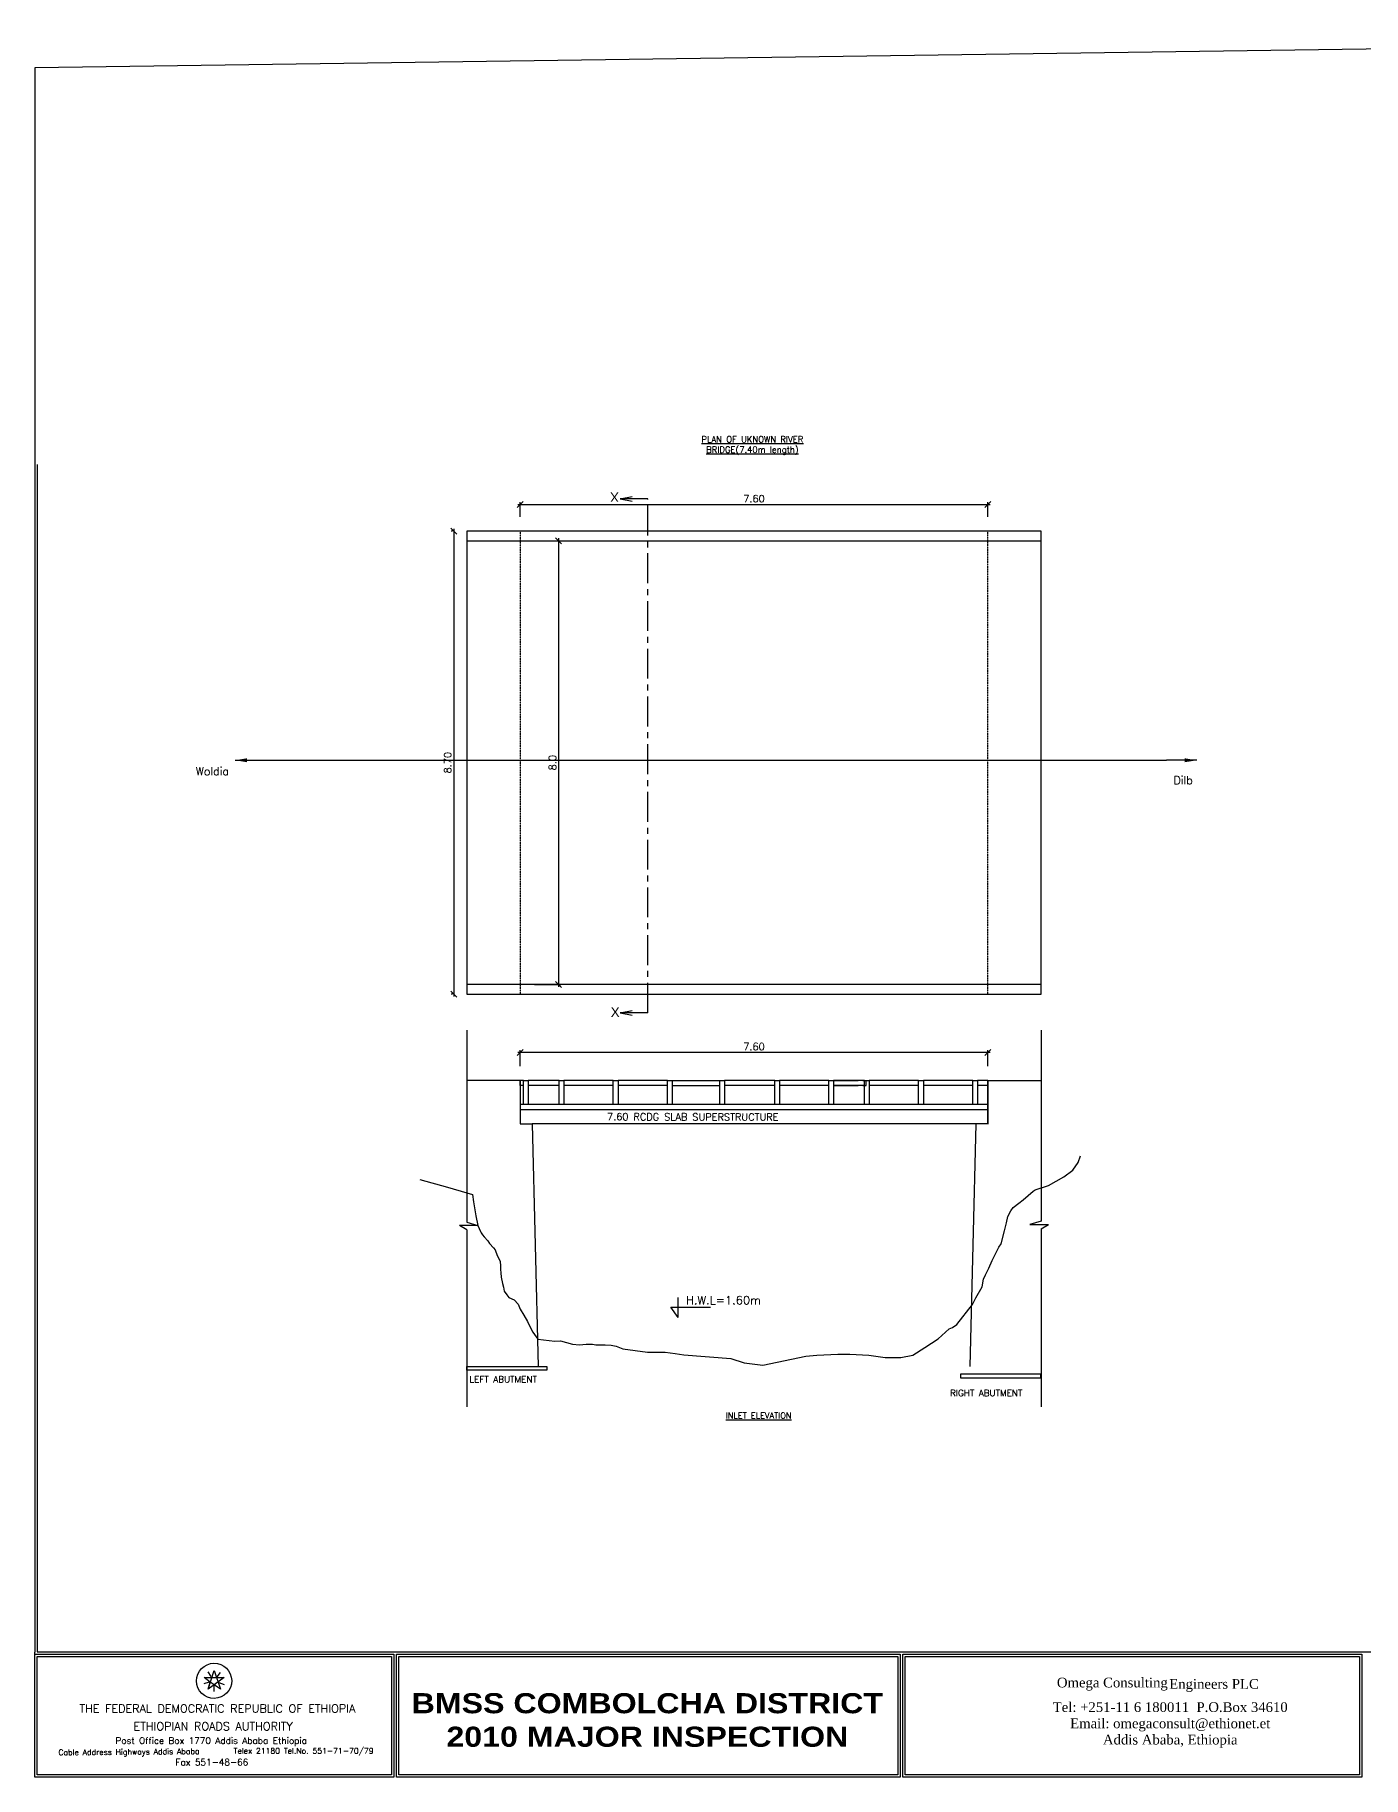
# Model space of a CAD drawing. Header units: inches. Extents: x 6 to 98714, y 3 to 73008.
# Drawn here: x 6 to 55670, y 3 to 73008 of the extents above; entities that cross this region are included whole.
import ezdxf
from ezdxf.enums import TextEntityAlignment as Align

# ---------------------------------------------------------------- set-up
doc = ezdxf.new("R2010")
doc.units = ezdxf.units.IN
doc.header["$MEASUREMENT"] = 0
doc.linetypes.add('CENTER', pattern=[2, 1.25, -0.25, 0.25, -0.25])
doc.linetypes.add('DASHED', pattern=[0.75, 0.5, -0.25])
for name, color, linetype in [('-25', 7, 'Continuous'), ('Conc surface', 2, 'Continuous'), ('Dim', 9, 'Continuous'), ('divsion', 3, 'Continuous'), ('Mas surface', 4, 'Continuous'), ('MISCELANEOUS', 7, 'Continuous'), ('Text', 3, 'Continuous'), ('TITLE BLOCK', 7, 'Continuous'), ('WALL', 2, 'Continuous')]:
    doc.layers.add(name, color=color, linetype=linetype)
doc.styles.add('30', font='ROMANT.SHX', dxfattribs={"height": 4})
doc.styles.add('50', font='romanc.shx')
doc.styles.add('Logo', font='')
doc.styles.add('Text100-2.25', font='romans.shx')
doc.styles.add('Text200-2.25', font='romans.shx')
doc.styles.add('Text200-3.0', font='romanc.shx')
doc.styles.add('Text50-2.0', font='romans.shx')
doc.styles.add('TIM2_5', font='times.ttf', dxfattribs={"height": 0.3})
doc.styles.get('Logo').set_extended_font_data('Arial Black')
doc.dimstyles.new('Dim100', dxfattribs={"dimtxt": 300, "dimasz": 250, "dimexe": 100, "dimexo": 600, "dimgap": 100, "dimtad": 1, "dimdec": 0, "dimzin": 0, "dimdsep": 46, "dimtxsty": 'Text100-2.25', "dimblk": 'OBLIQUE', "dimcen": 100, "dimdle": 100, "dimclrd": 256, "dimclre": 256, "dimclrt": 3, "dimadec": 0, "dimazin": 0, "dimtfac": 1, "dimtdec": 0, "dimtofl": 0, "dimtmove": 0, "dimatfit": 3, "dimfxl": 1, "dimtolj": 1, "dimtzin": 0, "dimarcsym": 0})
doc.dimstyles.new('Dim50', dxfattribs={"dimtxt": 300, "dimasz": 150, "dimexe": 150, "dimexo": 150, "dimgap": 75, "dimtad": 1, "dimdec": 0, "dimlfac": 0.5, "dimzin": 0, "dimdsep": 46, "dimtxsty": 'Text50-2.0', "dimblk": 'OBLIQUE', "dimcen": 100, "dimdle": 150, "dimclrd": 256, "dimclre": 256, "dimclrt": 3, "dimadec": 0, "dimazin": 0, "dimtfac": 1, "dimtdec": 0, "dimtofl": 0, "dimtmove": 0, "dimatfit": 3, "dimfxl": 1, "dimtolj": 1, "dimtzin": 0, "dimarcsym": 0})

# ---------------------------------------------------------------- blocks, each defined once
blk = doc.blocks.new('_Oblique')
at = {"color": 0, "lineweight": -2}
blk.add_line((-0.5, -0.5), (0.5, 0.5), dxfattribs=at)
blk = doc.blocks.new('*D10')
at = {"layer": 'Defpoints', "color": 0, "ltscale": 10}
for p in [(20343, 30366), (20343, 29188, 0), (39943, 29188, 0)]:
    blk.add_point(p, dxfattribs=at)
at = {"layer": 'Dim', "lineweight": -2, "ltscale": 10}
for p, q in [((40043, 30366), (20243, 30366)), ((20343, 29788), (20343, 30466)), ((39943, 29788), (39943, 30466))]:
    blk.add_line(p, q, dxfattribs=at)
at = {"layer": 'Dim', "lineweight": -2, "ltscale": 10, "xscale": 250, "yscale": 250, "zscale": 250, "rotation": 180}
blk.add_blockref('_Oblique', (20343, 30366), dxfattribs=at)
at = {"layer": 'Dim', "lineweight": -2, "ltscale": 10, "xscale": 250, "yscale": 250, "zscale": 250}
blk.add_blockref('_Oblique', (39943, 30366), dxfattribs=at)
at = {"layer": 'Dim', "color": 3, "ltscale": 10, "insert": (30143, 30616), "char_height": 300, "attachment_point": 5, "style": 'Text100-2.25'}
blk.add_mtext('\\A1;7.60', dxfattribs=at)
blk = doc.blocks.new('*D11')
at = {"layer": 'Defpoints', "color": 0, "ltscale": 10}
for p in [(39943, 53324), (20343, 52212), (39943, 52214, 0)]:
    blk.add_point(p, dxfattribs=at)
at = {"layer": 'Dim', "lineweight": -2, "ltscale": 10}
for p, q in [((20243, 53324), (40043, 53324)), ((20343, 52812), (20343, 53424)), ((39943, 52814), (39943, 53424))]:
    blk.add_line(p, q, dxfattribs=at)
at = {"layer": 'Dim', "lineweight": -2, "ltscale": 10, "xscale": 250, "yscale": 250, "zscale": 250, "rotation": 180}
blk.add_blockref('_Oblique', (20343, 53324), dxfattribs=at)
at = {"layer": 'Dim', "lineweight": -2, "ltscale": 10, "xscale": 250, "yscale": 250, "zscale": 250}
blk.add_blockref('_Oblique', (39943, 53324), dxfattribs=at)
at = {"layer": 'Dim', "color": 3, "ltscale": 10, "insert": (30143, 53574), "char_height": 300, "attachment_point": 5, "style": 'Text100-2.25'}
blk.add_mtext('\\A1;7.60', dxfattribs=at)
blk = doc.blocks.new('*D12')
at = {"layer": 'Defpoints', "color": 0, "ltscale": 10}
for p in [(20343, 51812), (20343, 33212), (21950, 33212)]:
    blk.add_point(p, dxfattribs=at)
at = {"layer": 'Dim', "lineweight": -2, "ltscale": 10}
for p, q in [((21950, 51912), (21950, 33112)), ((20943, 51812), (22050, 51812)), ((20943, 33212), (22050, 33212))]:
    blk.add_line(p, q, dxfattribs=at)
at = {"layer": 'Dim', "lineweight": -2, "ltscale": 10, "xscale": 250, "yscale": 250, "zscale": 250}
for p, rotation in [((21950, 51812), 90), ((21950, 33212), 270)]:
    blk.add_blockref('_Oblique', p, dxfattribs=dict(at, rotation=rotation))
at = {"layer": 'Dim', "color": 3, "ltscale": 10, "insert": (21700, 42512), "char_height": 300, "attachment_point": 5, "rotation": 90, "style": 'Text100-2.25'}
blk.add_mtext('\\A1;8.0', dxfattribs=at)
blk = doc.blocks.new('*D13')
at = {"layer": 'Defpoints', "color": 0, "ltscale": 10}
for p in [(18104, 52212), (17559, 32812), (18104, 32812, 0)]:
    blk.add_point(p, dxfattribs=at)
at = {"layer": 'Dim', "lineweight": -2, "ltscale": 10}
for p, q in [((17504, 52212), (17459, 52212)), ((17559, 52312), (17559, 32712)), ((17504, 32812), (17459, 32812))]:
    blk.add_line(p, q, dxfattribs=at)
at = {"layer": 'Dim', "lineweight": -2, "ltscale": 10, "xscale": 250, "yscale": 250, "zscale": 250}
for p, rotation in [((17559, 52212), 90), ((17559, 32812), 270)]:
    blk.add_blockref('_Oblique', p, dxfattribs=dict(at, rotation=rotation))
at = {"layer": 'Dim', "color": 3, "ltscale": 10, "insert": (17309, 42512), "char_height": 300, "attachment_point": 5, "rotation": 90, "style": 'Text100-2.25'}
blk.add_mtext('\\A1;8.70', dxfattribs=at)

msp = doc.modelspace()

# ---------------------------------------------------------------- linework, layer by layer
at = {"layer": 'Conc surface'}
for p, q in [((20480.802, 29187.79098), (20342.63857, 29187.7908)), ((20342.63857, 28989.80471), (20342.63857, 29187.7908)), ((20480.802, 28989.80471), (20342.63857, 28989.80471)), ((21980.95785, 29187.79098), (20680.39875, 29187.79098)), ((21980.95785, 28989.80471), (20680.39875, 28989.80471)), ((24248.03577, 29187.79098), (22180.5546, 29187.79098)), ((24248.03577, 28989.80471), (22180.5546, 28989.80471)), ((26514.1137, 29187.79098, 0), (24447.63252, 29187.79098, 0)), ((26514.1137, 28989.80471, 0), (24447.63252, 28989.80471, 0)), ((26713.71045, 29187.79098, 0), (28713.3824, 29187.79098, 0)), ((26713.71045, 28989.80471, 0), (28713.3824, 28989.80471, 0)), ((31013.46032, 29187.79098, 0), (28912.97915, 29187.79098, 0)), ((31013.46032, 28989.80471, 0), (28912.97915, 28989.80471, 0)), ((33280.53825, 29187.79098, 0), (31213.05707, 29187.79098, 0)), ((33280.53825, 28989.80471, 0), (31213.05707, 28989.80471, 0)), ((33275.37586, 29187.79098), (33137.21243, 29187.7908)), ((33275.37586, 28989.80471), (33137.21243, 28989.80471)), ((34775.53171, 29187.79098), (33474.97261, 29187.79098)), ((34775.53171, 28989.80471), (33474.97261, 28989.80471)), ((33480.135, 29187.79098, 0), (34504.59554, 29187.79098, 0)), ((33480.135, 28989.80471, 0), (34504.59554, 28989.80471, 0)), ((34704.19229, 29187.79098, 0), (34842.35572, 29187.7908, 0)), ((34704.19229, 28989.80471), (34842.35572, 28989.80471, 0)), ((34842.35572, 28989.80471, 0), (34842.35572, 29187.7908, 0)), ((37042.60964, 29187.79098), (34975.12846, 29187.79098)), ((37042.60964, 28989.80471), (34975.12846, 28989.80471)), ((39308.68756, 29187.79098, 0), (37242.20639, 29187.79098, 0)), ((39308.68756, 28989.80471, 0), (37242.20639, 28989.80471, 0)), ((39942.63857, 29187.79121, 0), (39508.28431, 29187.79098, 0)), ((39942.63857, 28989.80489, 0), (39508.28431, 28989.80489, 0))]:
    msp.add_line(p, q, dxfattribs=at)
at = {"layer": 'Conc surface', "color": 1}
for p, q in [((20342.63857, 27983.74663), (20342.63857, 27383.8998)), ((20342.63857, 27983.74663), (20342.63857, 27383.8998)), ((39942.63857, 27383.8998, 0), (20842.63857, 27383.8998))]:
    msp.add_line(p, q, dxfattribs=at)
at = {"layer": 'Conc surface', "elevation": 0}
for points in [[(20480.802, 29187.79098), (20680.39875, 29187.79098), (20680.39875, 28183.74663), (20480.802, 28183.74663)], [(21980.95785, 29187.79098), (22180.5546, 29187.79098), (22180.5546, 28183.74663), (21980.95785, 28183.74663)], [(24248.03577, 29187.79098), (24447.63252, 29187.79098), (24447.63252, 28183.74663), (24248.03577, 28183.74663)], [(26514.1137, 29187.79098), (26713.71045, 29187.79098), (26713.71045, 28183.74663), (26514.1137, 28183.74663)], [(28713.3824, 29187.79098), (28912.97915, 29187.79098), (28912.97915, 28183.74663), (28713.3824, 28183.74663)], [(31013.46032, 29187.79098), (31213.05707, 29187.79098), (31213.05707, 28183.74663), (31013.46032, 28183.74663)], [(33275.37586, 29187.79098), (33474.97261, 29187.79098), (33474.97261, 28183.74663), (33275.37586, 28183.74663)], [(33280.53825, 29187.79098), (33480.135, 29187.79098), (33480.135, 28183.74663), (33280.53825, 28183.74663)], [(34775.53171, 29187.79098), (34975.12846, 29187.79098), (34975.12846, 28183.74663), (34775.53171, 28183.74663)], [(37042.60964, 29187.79098), (37242.20639, 29187.79098), (37242.20639, 28183.74663), (37042.60964, 28183.74663)], [(39308.68756, 29187.79098), (39508.28431, 29187.79098), (39508.28431, 28183.74663), (39308.68756, 28183.74663)]]:
    msp.add_lwpolyline(points, close=True, dxfattribs=at)
at = {"layer": 'Dim', "color": 1, "ltscale": 10}
for p, q in [((42181.38261, 52213.84873, 0), (18103.89453, 52211.91457)), ((18103.89453, 52211.91457, 0), (18103.89453, 32811.91457, 0)), ((42181.38261, 32811.91457, 0), (42181.38261, 52213.84873, 0)), ((9449.47906, 42611.91457, 0), (47428.18104, 42611.91457, 0)), ((18103.89453, 32811.91457, 0), (42181.38261, 32811.91457, 0)), ((39942.63857, 28183.74663), (20342.63857, 28183.74663)), ((20342.63857, 27983.74663), (39942.63857, 27983.74663))]:
    msp.add_line(p, q, dxfattribs=at)
at = {"layer": 'Dim', "color": 3, "linetype": 'DASHED', "ltscale": 10}
for p, q in [((20342.63857, 52212.09441), (20342.63857, 32811.91457)), ((39942.63857, 32811.91457, 0), (39942.63857, 52213.66889, 0))]:
    msp.add_line(p, q, dxfattribs=at)
at = {"layer": 'Dim', "color": 3, "ltscale": 10}
for p, q in [((18103.89453, 51811.91457), (39942.63857, 51811.91457, 0)), ((42181.38261, 33211.91457), (18103.89453, 33211.91457))]:
    msp.add_line(p, q, dxfattribs=at)
at = {"layer": 'Dim', "ltscale": 10}
for p, q in [((39942.63857, 51811.91457, 0), (42181.38261, 51811.91457)), ((20342.63857, 28183.74663), (20342.63857, 27983.74663)), ((39942.63857, 27983.74663), (39942.63857, 28183.74663))]:
    msp.add_line(p, q, dxfattribs=at)
msp.add_lwpolyline([(16145.00621, 25042.80809), (17292.77245, 24719.86168), (18103.89453, 24491.63668), (18350.17083, 24422.34204), (18392.04167, 24106.26368), (18413.34188, 23945.4708), (18413.34188, 23945.4708), (18489.03611, 23524.96033), (18489.03611, 23524.96033), (18577.12059, 23120.96904), (18577.12059, 23120.96904), (18680.07102, 22870.24939), (18715.57754, 22811.13949), (18770.80945, 22720.50454), (18829.98685, 22649.57273), (18983.84735, 22472.24303), (19062.75055, 22361.90479), (19062.75055, 22361.90479), (19224.50162, 22180.63456), (19291.56917, 22101.82136), (19383.23576, 21862.00606), (19383.23576, 21862.00606), (19507.62111, 21624.8137), (19507.62111, 21624.8137), (19518.92891, 21410.21127), (19518.92891, 21274.67269), (19530.23629, 21127.83939), (19530.23629, 21127.83939), (19552.85189, 20947.12144), (19552.85189, 20947.12144), (19609.39087, 20687.33932), (19609.39087, 20687.33932), (19641.94798, 20537.74772), (19680.22198, 20361.88853), (19790.31479, 20212.95477), (19872.27435, 20102.07972), (19872.27435, 20102.07972), (20095.62406, 20009.64706), (20095.62406, 20009.64706), (20265.24019, 19817.63423), (20344.39435, 19614.32652), (20491.39488, 19365.83928), (20649.70362, 19094.76244), (20751.47338, 18891.45473), (20875.85832, 18654.26238), (21083.91684, 18359.99317), (21803.09393, 18270.23672), (22029.24863, 18281.5316), (22538.09742, 18145.99318), (22832.09889, 18123.40342), (23103.48478, 18145.99318), (23374.87066, 18145.99318), (23510.5638, 18112.10853), (23578.41017, 18112.10853), (23906.33504, 18112.10853), (24155.10533, 18100.81365), (24369.95264, 18055.63412), (24641.33852, 17953.98035), (25681.65128, 17807.14689), (26066.11471, 17807.14689), (26416.65476, 17807.14689), (26846.34938, 17750.67264), (27196.88943, 17705.49311), (29171.96015, 17544.28574), (29726.6449, 17359.60136), (30512.4481, 17267.25925), (32315.17294, 17636.62784), (32777.41024, 17682.79906), (33655.66049, 17728.97012), (34164.12131, 17728.97012), (34949.92451, 17682.79906), (35643.28025, 17590.45679), (36290.41246, 17590.45679), (36798.87328, 17682.79906), (37307.3341, 18005.99661), (37862.01886, 18375.3652), (38324.25574, 18790.90502), (38462.92714, 18837.07607), (38647.82165, 18975.58924), (39294.95386, 19806.6687), (39433.62484, 20083.69519), (39710.96722, 20545.40606), (39757.19116, 20868.6036), (39849.63821, 21053.28799), (39988.3096, 21330.31447), (40126.98058, 21653.51202), (40404.32296, 22207.565), (40496.77042, 22346.07832), (40635.4414, 22900.1313), (40727.88886, 23223.32884), (40774.1128, 23500.35533), (40912.78378, 23731.21077), (41005.23124, 23869.72393), (41236.34968, 24054.40831), (41421.2446, 24192.92147), (41837.25796, 24562.29023), (41929.70542, 24608.46129), (42484.39018, 24793.14567), (43131.52198, 25162.51427), (43501.31182, 25439.54076), (43732.43026, 25762.7383), (43824.87772, 26039.76479)], dxfattribs=at)
at = {"layer": 'divsion', "color": 5}
for p, q in [((7264.38831, 3682.86647), (7515.09646, 4478.01124)), ((7395.67219, 4218.08954), (7267.33523, 4409.95612)), ((7515.09646, 4478.01124), (7779.64366, 3687.36305)), ((7650.48547, 4212.04855), (7793.30313, 4393.39429)), ((7311.18524, 3977.61447), (7089.05098, 3914.8488)), ((7100.88915, 4171.51392), (7934.58981, 4178.78954)), ((7360.1503, 3986.58475), (7100.88915, 4171.51392)), ((7934.58981, 4178.78954), (7264.38831, 3682.86647)), ((7264.38831, 3682.86647), (7360.1503, 3986.58475)), ((7520.38251, 3872.29223), (7360.1503, 3986.58475)), ((7513.78271, 3822.95172), (7504.83315, 3592.29382)), ((7779.64366, 3687.36305), (7520.38251, 3872.29223)), ((7723.48178, 3967.83995), (7940.08491, 3888.0512))]:
    msp.add_line(p, q, dxfattribs=at)
msp.add_ellipse((7518.92148, 4039.70885), major_axis=(-6.42099, 735.77211), ratio=0.9999999689, start_param=-1.5707962983, end_param=4.7123890089, dxfattribs=at)
at = {"layer": 'Mas surface', "linetype": 'CENTER', "lineweight": 30, "ltscale": 3000}
for p, q in [((24529.66021, 53570.33814), (25034.83285, 53666.36027)), ((25688.54045, 53570.33814), (24529.66021, 53570.33814)), ((24529.66021, 53570.33814), (25034.83285, 53474.31601)), ((24529.66021, 32033.01232), (25034.83285, 32129.03445)), ((25688.54045, 32033.01232), (24529.66021, 32033.01232)), ((24529.66021, 32033.01232), (25034.83285, 31936.99019))]:
    msp.add_line(p, q, dxfattribs=at)
at = {"layer": 'Mas surface', "linetype": 'CENTER', "lineweight": 30, "ltscale": 1000}
msp.add_line((25688.54045, 32033.01232), (25688.54045, 53570.33814), dxfattribs=at)
at = {"layer": 'Mas surface'}
for p, q in [((18103.89453, 31302.46976), (18103.89453, 23257.11396)), ((42181.38261, 31302.46976, 0), (42181.38261, 23300.33893)), ((20342.63857, 29187.7908), (18103.89453, 29187.79098)), ((20342.63857, 29187.7908), (20342.63857, 27383.8998)), ((39942.63857, 29187.79121, 0), (42181.38261, 29187.79139, 0)), ((39942.63857, 29187.79121, 0), (39942.63857, 27368.91322, 0)), ((39942.63857, 27383.8998, 0), (39942.63857, 29187.7908, 0)), ((20342.63857, 27383.8998), (20842.99145, 27383.8998)), ((20842.63857, 27383.8998), (21096.07121, 17204.82838)), ((39442.63857, 27383.8998, 0), (39189.20593, 17204.82838, 0)), ((18577.12059, 23120.96904), (17796.31279, 23120.96904)), ((18103.89453, 22929.74092), (17796.31279, 23120.96904)), ((18103.89453, 23257.11396), (18577.12059, 23120.96904)), ((18103.89453, 22929.74092), (18103.89453, 15523.50376)), ((42181.38261, 23300.33893), (41708.15655, 23164.19401)), ((41708.15655, 23164.19401), (42488.96435, 23164.19401)), ((42181.38261, 22972.96588), (42488.96435, 23164.19401)), ((42181.38261, 22972.96588), (42181.38261, 15523.50376))]:
    msp.add_line(p, q, dxfattribs=at)
at = {"layer": 'MISCELANEOUS'}
for p, q in [((26960.51026, 19269.62978, 0), (26960.51026, 20104.35769, 0)), ((26960.51026, 19269.62978, 0), (26662.06402, 19688.9148, 0)), ((26662.06402, 19688.9148, 0), (28320.24754, 19688.9148, 0))]:
    msp.add_line(p, q, dxfattribs=at)
at = {"layer": 'TITLE BLOCK', "color": 5}
for p, q in [((106.66708, 55011.06332), (106.66708, 5256.9481)), ((106.66708, 5256.9481), (98705.37795, 5256.9481)), ((106.66708, 5056.42513), (14948.31232, 5056.42513)), ((106.66708, 103.13523), (106.66708, 5056.42513)), ((106.66708, 5056.42513), (14948.31232, 5056.42513)), ((106.66708, 103.13523), (106.66708, 5056.42513)), ((14948.31232, 5056.42513), (14948.31232, 103.13523)), ((14948.31232, 5056.42513), (14948.31232, 103.13523)), ((15258.00202, 5056.42513), (36173.2036, 5056.42513)), ((15258.00202, 103.13523), (15258.00202, 5056.42513)), ((36173.2036, 5056.42513), (36173.2036, 103.13523)), ((36482.89329, 5056.42513), (55518.3336, 5056.42513)), ((36482.89329, 103.13523), (36482.89329, 5056.42513)), ((55518.3336, 5056.42513), (55518.3336, 103.13523)), ((14948.31232, 103.13523), (106.66708, 103.13523)), ((14948.31232, 103.13523), (106.66708, 103.13523)), ((14948.31232, 103.13523), (106.66708, 103.13523)), ((36173.2036, 103.13523), (15258.00202, 103.13523)), ((55518.3336, 103.13523), (36482.89329, 103.13523))]:
    msp.add_line(p, q, dxfattribs=at)
at = {"layer": 'TITLE BLOCK', "color": 210}
for p, q in [((6.40252, 2.87067), (6.40252, 5236.95109)), ((6.40252, 2.87067), (6.40252, 5236.95109)), ((6.40252, 5156.68969), (15048.57688, 5156.68969)), ((6.40252, 5156.68969), (15048.57688, 5156.68969)), ((15048.57688, 5156.68969), (15048.57688, 2.87067)), ((15048.57688, 5156.68969), (15048.57688, 2.87067)), ((15157.73746, 5156.68969), (36273.46816, 5156.68969)), ((15157.73746, 2.87067), (15157.73746, 5156.68969)), ((36273.46816, 5156.68969), (36273.46816, 2.87067)), ((36382.62873, 5156.68969), (55618.59816, 5156.68969)), ((36382.62873, 2.87067), (36382.62873, 5156.68969)), ((55618.59816, 5156.68969), (55618.59816, 2.87067)), ((15048.57688, 2.87067), (6.40252, 2.87067)), ((15048.57688, 2.87067), (6.40252, 2.87067)), ((36273.46816, 2.87067), (15157.73746, 2.87067)), ((55618.59816, 2.87067), (36382.62873, 2.87067))]:
    msp.add_line(p, q, dxfattribs=at)
msp.add_lwpolyline([(98714.27544, 2.87067), (98620.9523, 73007.61066), (6.40252, 71620.20013), (6.40252, 5236.95109)], dxfattribs=at)
at = {"layer": 'WALL', "elevation": 0}
for points in [[(18103.89453, 17204.82838), (21466.15107, 17204.82838), (21466.15107, 17058.23501), (18103.89453, 17058.23501)], [(42157.37801, 16881.86663), (38795.12147, 16881.86663), (38795.12147, 16735.27326), (42157.37801, 16735.27326)]]:
    msp.add_lwpolyline(points, close=True, dxfattribs=at)

# ---------------------------------------------------------------- texts
at = {"layer": '-25', "color": 7, "style": 'TIM2_5'}
for s, p in [('Omega Consulting', (42835.68367, 3763.54437)), ('Engineers PLC', (47543.13232, 3704.51211))]:
    msp.add_text(s, height=408.7255509, dxfattribs=at).set_placement(p)
at = {"layer": '-25', "color": 7, "insert": (47584.8379, 3142.65892), "char_height": 408.7255509, "width": 9736.0049472, "attachment_point": 2, "style": 'TIM2_5'}
msp.add_mtext('Tel: +251-11 6 180011  P.O.Box 34610\\PEmail: omegaconsult@ethionet.et \\PAddis Ababa, Ethiopia', dxfattribs=at)
at = {"layer": 'Dim', "color": 3, "insert": (27578.88927, 27668.11413), "char_height": 300, "attachment_point": 5, "rotation": 359.8783838061, "style": 'Text200-2.25'}
msp.add_mtext('7.60 RCDG SLAB SUPERSTRUCTURE', dxfattribs=at)
at = {"layer": 'divsion', "style": '30', "width": 1}
for s, p in [('THE FEDERAL DEMOCRATIC REPUBLIC OF ETHIOPIA', (7657.01279, 2877.26073)), ('ETHIOPIAN ROADS AUTHORITY', (7477.43685, 2134.84192))]:
    msp.add_text(s, height=343.6965625, dxfattribs=at).set_placement(p, align=Align.MIDDLE)
at = {"layer": 'divsion', "color": 3, "style": '50', "oblique": 360, "width": 1}
msp.add_text('Post Office Box 1770 Addis Ababa Ethiopia', height=271.3393915, dxfattribs=at).set_placement((7397.14287, 1495.11339), align=Align.MIDDLE)
msp.add_text('Cable Address Highways Addis Ababa', height=235.160806, rotation=0.5000018067, dxfattribs=at).set_placement((3952.41933, 1029.51216), align=Align.MIDDLE)
at = {"layer": 'divsion', "color": 3, "style": '50', "width": 1}
for s, height, p in [('Fax 551-48-66', 271.3393915, (7425.00537, 629.66382)), ('Telex 21180 Tel.No. 551-71-70/79', 235.160806, (11267.83697, 1088.71472))]:
    msp.add_text(s, height=height, dxfattribs=at).set_placement(p, align=Align.MIDDLE)
at = {"layer": 'Text', "color": 3}
for s, height, style, p in [('Woldia ', 335.3805, 'Text200-3.0', (6745.2664, 41984.85095)), ('Dilb', 335.3805, 'Text200-3.0', (47726.19521, 41605.25631, 0)), ('LEFT ABUTMENT', 270, 'Text100-2.25', (18222.28107, 16538.95934)), ('RIGHT ABUTMENT', 270, 'Text100-2.25', (38358.20984, 15964.56561))]:
    msp.add_text(s, height=height, dxfattribs=dict(at, style=style)).set_placement(p)
at = {"layer": 'Text', "color": 3, "attachment_point": 2, "style": 'Text200-2.25'}
for s, insert, char_height, width in [('{\\H0.6453x;\\LPLAN OF UKNOWN RIVER \\PBRIDGE(7.40m length)}', (30076.46032, 56188.59133), 400, 9733.5944719), ('{\\fArial|b0|i0|c0|p34;X}', (24326.39095, 32254.10133), 400, 8803.2697588), ('H.W.L=1.60m', (28861.7272, 20163.56638, 0), 350, 4941.7983673), ('{\\H0.625x;\\LINLET ELEVATION\\P\\H0.8x;\\l  }', (30338.29282, 15276.20223), 400, 9851.0003365)]:
    msp.add_mtext(s, dxfattribs=dict(at, insert=insert, char_height=char_height, width=width))
at = {"layer": 'Text', "color": 3, "extrusion": (0, 0, -1), "insert": (24296.18743, 53445.27125), "char_height": 400, "width": 8803.2697588, "attachment_point": 2, "text_direction": (1, 0, 0), "style": 'Text200-2.25'}
msp.add_mtext('{\\fArial|b0|i0|c0|p34;X}', dxfattribs=at)
at = {"layer": 'TITLE BLOCK', "color": 5, "insert": (25673.59836, 4926.988), "char_height": 842.4501801, "width": 63869.7437933, "attachment_point": 2, "style": 'Logo'}
msp.add_mtext('\\PBMSS COMBOLCHA DISTRICT\\P2010 MAJOR INSPECTION \\P ', dxfattribs=at)

# ---------------------------------------------------------------- dimensions: what is measured, and where the dimension line sits
at = {"layer": 'Dim', "ltscale": 10}
for base, p1, p2, picture, middle in [((39942.63857, 53323.71152), (20342.63857, 52212.09441), (39942.63857, 52213.66889, 0), '*D11', (30142.63857, 53573.71152)), ((20342.63857, 30366.14484, 0), (39942.63857, 29187.79121, 0), (20342.63857, 29187.7908), '*D10', (30142.63857, 30616.14484, 0))]:
    dim = msp.add_linear_dim(base=base, p1=p1, p2=p2, text='7.60', dimstyle='Dim100', dxfattribs=at)
    dim.commit()
    dim.dimension.update_dxf_attribs({"geometry": picture, "text_midpoint": middle})
for base, p1, p2, text, picture, middle in [((17558.73791, 32811.91457), (18103.89453, 52211.91457), (18103.89453, 32811.91457, 0), '8.70', '*D13', (17308.73791, 42511.91457)), ((21950.21995, 33211.91457), (20342.63857, 51811.91457), (20342.63857, 33211.91457), '8.0', '*D12', (21700.21995, 42511.91457))]:
    dim = msp.add_linear_dim(base=base, p1=p1, p2=p2, angle=90, text=text, dimstyle='Dim100', dxfattribs=at)
    dim.commit()
    dim.dimension.update_dxf_attribs({"geometry": picture, "text_midpoint": middle})

# ---------------------------------------------------------------- leaders
for points in [[(8398.25262, 42611.91457, 0), (9449.47906, 42611.91457, 0)], [(48695.41954, 42611.91457, 0), (47428.18104, 42611.91457, 0)]]:
    msp.add_leader(points, dimstyle='Dim50', override={"dimasz": 500, "dimtad": 0})

doc.saveas('drawing.dxf')
